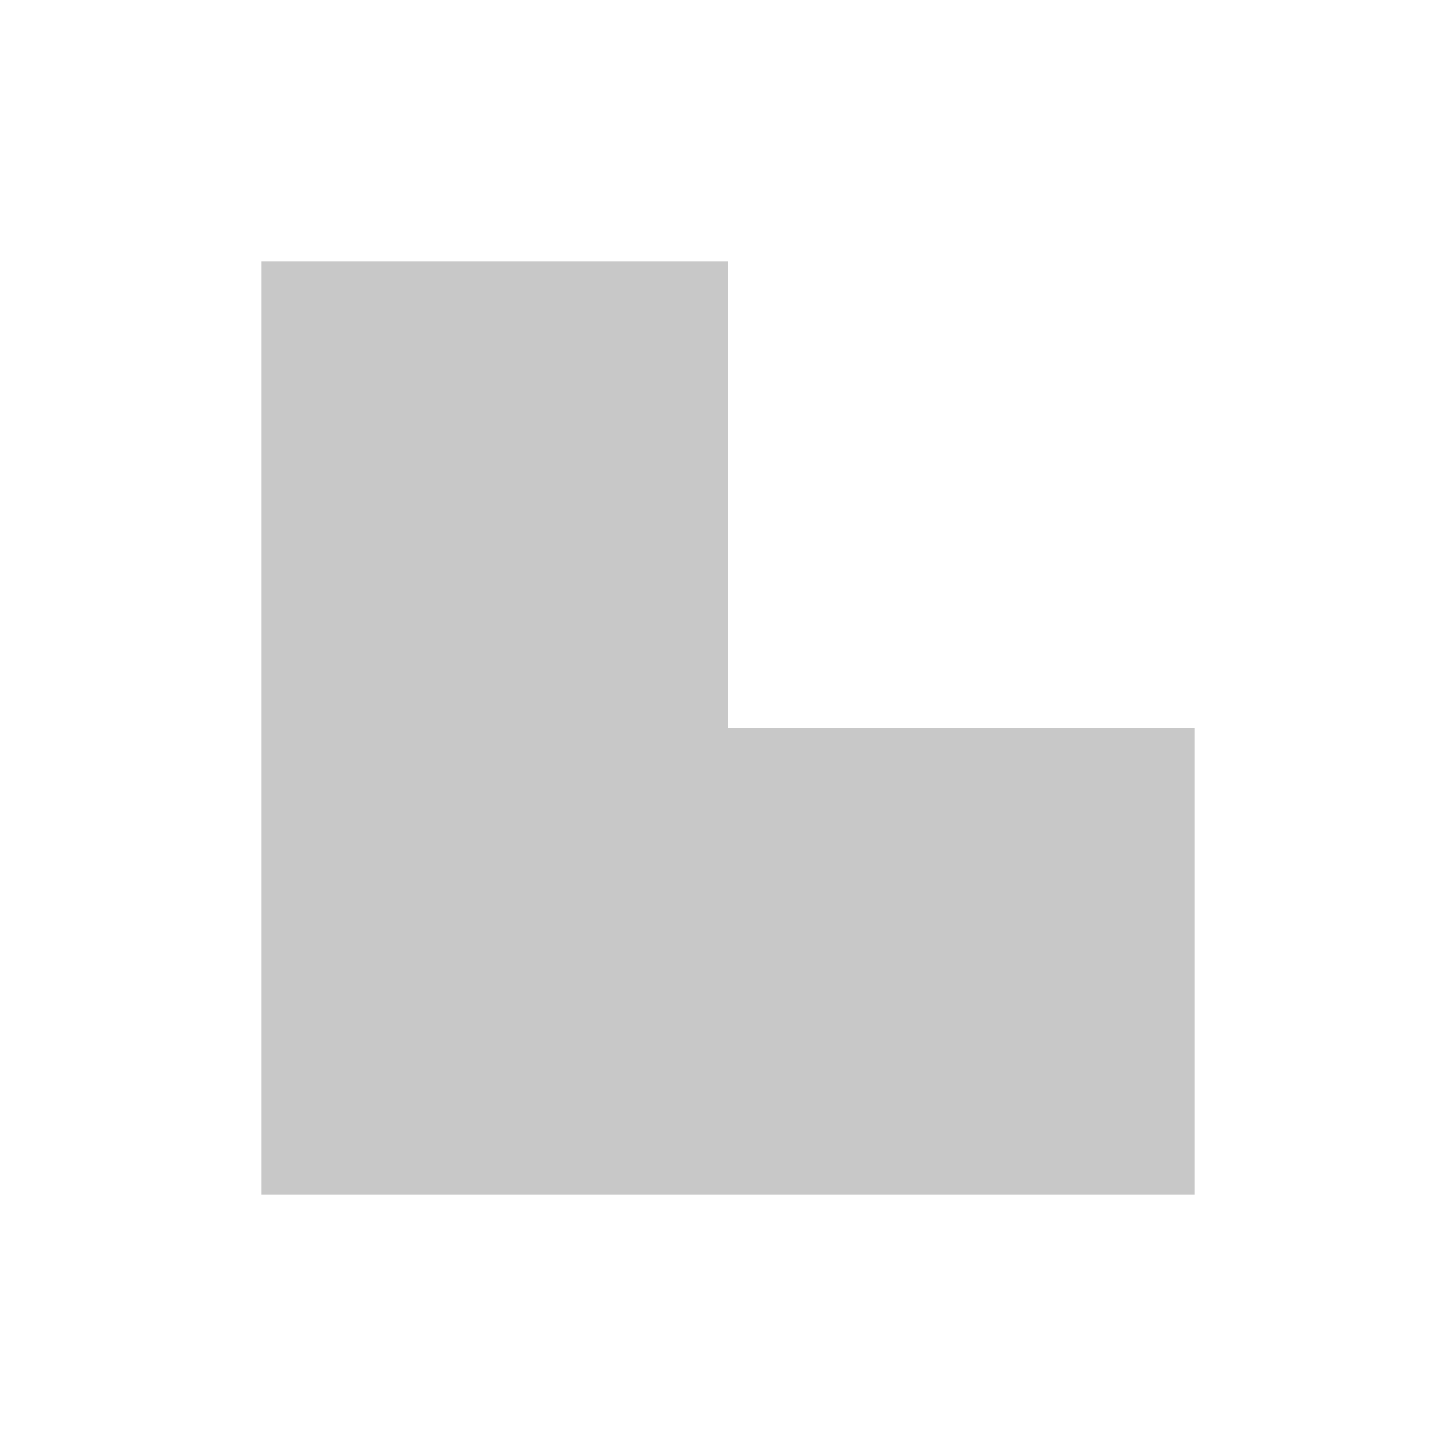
# Model space of a CAD drawing. Extents: x -2.5 to 12.5, y -2.5 to 12.5.
import ezdxf

# ---------------------------------------------------------------- set-up
doc = ezdxf.new("R2010")
doc.units = 0
doc.header["$MEASUREMENT"] = 0
doc.layers.get('0').update_dxf_attribs({"linetype": 'CONTINUOUS'})

msp = doc.modelspace()

# ---------------------------------------------------------------- linework, layer by layer
at = {"const_width": 5, "flags": 128}
for points in [[(2.5, 0), (2.5, 10)], [(0, 2.5), (10, 2.5)]]:
    msp.add_lwpolyline(points, dxfattribs=at)

doc.saveas('drawing.dxf')
